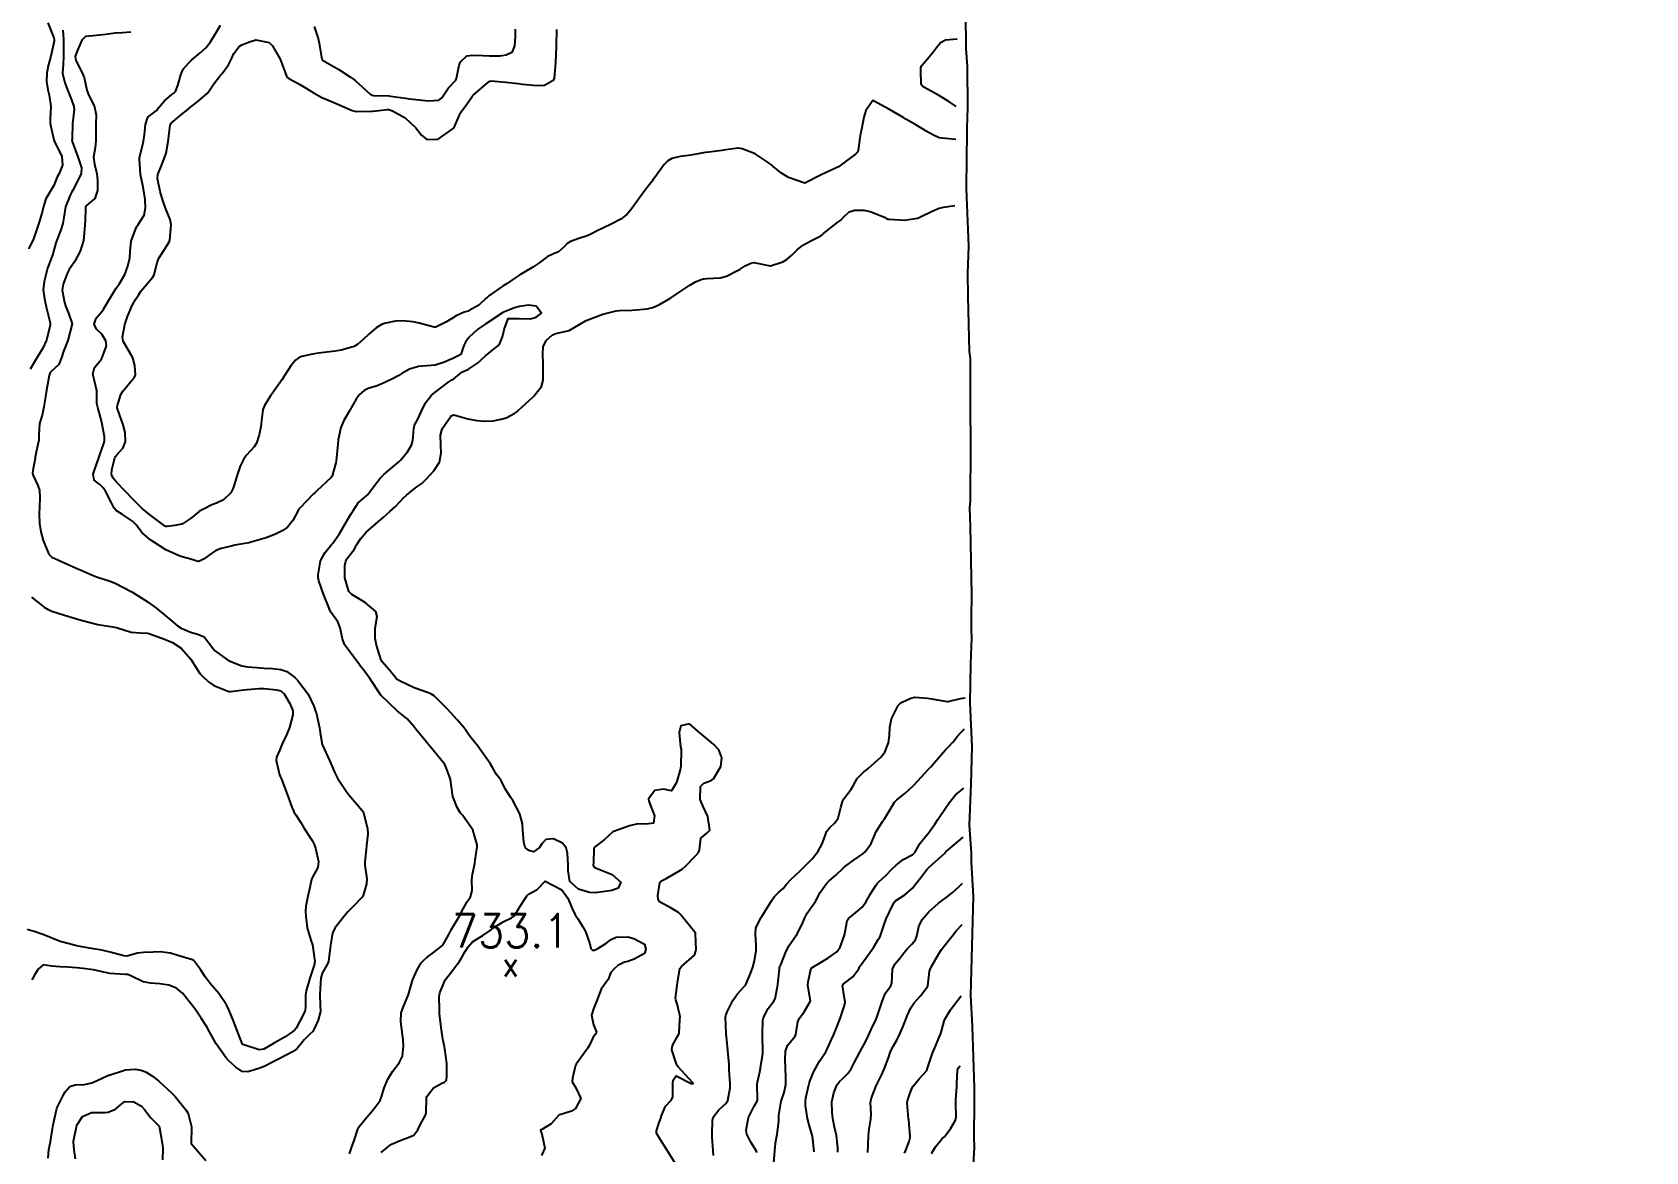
# Model space of a CAD drawing. Header units: metres. Extents: x 318500 to 325275, y 7408834 to 7428799.
# Drawn here: x 324005.7 to 324199, y 7421170.5 to 7421304.6 of the extents above; entities that cross this region are included whole.
import ezdxf
from ezdxf.enums import TextEntityAlignment as Align

# ---------------------------------------------------------------- set-up
doc = ezdxf.new("R2010")
doc.units = ezdxf.units.M
doc.header["$MEASUREMENT"] = 0
for name, color, linetype in [('Area', 45, 'Continuous'), ('Curvas de Nivel 1m', 11, 'Continuous'), ('Curvas de Nivel 5m', 15, 'Continuous'), ('Pontos Cotados', 45, 'Continuous'), ('Vias Primárias', 230, 'Continuous')]:
    doc.layers.add(name, color=color, linetype=linetype)
doc.styles.add('Style-STANDARD', font='STANDARD.shx')

# ---------------------------------------------------------------- blocks, each defined once
blk = doc.blocks.new('ELVTXT_64')
at = {"layer": 'Pontos Cotados', "linetype": 'Continuous', "style": 'Style-STANDARD'}
for s, height, p in [('733.1', 4, (0, 4)), ('x', 3, (0, 0))]:
    blk.add_text(s, height=height, dxfattribs=at).set_placement(p, align=Align.MIDDLE_CENTER)

msp = doc.modelspace()

# ---------------------------------------------------------------- linework, layer by layer
at = {"layer": 'Area'}
msp.add_lwpolyline([(324117.25, 7421312.24), (324117.52, 7421304.2), (324117.51, 7421302.64), (324117.67, 7421300.52), (324117.74, 7421295.52), (324117.66, 7421293.13), (324117.66, 7421292.42), (324117.6, 7421289.53), (324117.58, 7421285.86), (324117.85, 7421278.95), (324117.73, 7421275.72), (324117.77, 7421272.92), (324117.93, 7421266.31), (324118.04, 7421265.54), (324118.03, 7421259.89), (324118.1, 7421255.05), (324118.05, 7421248.42), (324117.98, 7421247.58), (324118.06, 7421245.37), (324118.19, 7421237.23), (324118.16, 7421234.43), (324118.18, 7421232.98), (324118.21, 7421232.04), (324118.09, 7421228.9), (324118.02, 7421224.23), (324118.24, 7421219.01), (324118.13, 7421214.49), (324117.91, 7421209.59), (324118.15, 7421206.28), (324118.16, 7421205.15), (324118.4, 7421201.03), (324118.1, 7421189.22), (324118.3, 7421185.47), (324118.54, 7421178.11), (324118.52, 7421176.37), (324118.5, 7421172.22), (324118.54, 7421170.95), (324118.19, 7421165.48)], dxfattribs=at)
at = {"layer": 'Curvas de Nivel 1m', "flags": 128}
for points, elevation in [([(324007.53, 7421305.69), (324008.24, 7421303.89), (324008.29, 7421303.68), (324008.28, 7421303.51), (324007.87, 7421301.69), (324007.56, 7421300.54), (324007.42, 7421299.69), (324007.38, 7421298.69), (324007.54, 7421297.69), (324007.7, 7421297.02), (324007.88, 7421295.69), (324007.81, 7421294.21), (324007.82, 7421293.69), (324007.9, 7421293.27), (324008.25, 7421291.68), (324008.3, 7421291.57), (324009.19, 7421289.67), (324009.29, 7421288.63), (324008.9, 7421287.67), (324008.66, 7421287.25), (324008.23, 7421286.2), (324007.94, 7421285.68), (324007.28, 7421284.62), (324007.01, 7421283.7), (324006.86, 7421283.02), (324006.44, 7421281.71), (324006.15, 7421280.88), (324005.76, 7421279.72), (324005.21, 7421278.64)], 733), ([(324043.66, 7421170.21), (324044.01, 7421171.18), (324044.2, 7421171.69), (324044.67, 7421173.17), (324044.73, 7421173.3), (324045.56, 7421174.35), (324046.23, 7421175.16), (324046.46, 7421175.44), (324046.76, 7421175.79), (324047.33, 7421176.59), (324047.56, 7421177.14), (324047.84, 7421178.09), (324048.27, 7421179.13), (324048.82, 7421180.08), (324049.61, 7421181.11), (324050.02, 7421181.92), (324050.15, 7421183.1), (324050.09, 7421183.88), (324049.95, 7421185.1), (324049.82, 7421186.03), (324049.87, 7421187.11), (324050.16, 7421187.87), (324050.68, 7421189.09), (324050.74, 7421189.29), (324050.95, 7421190.02), (324051.19, 7421190.86), (324051.27, 7421191.09), (324051.8, 7421192.26), (324052.28, 7421193.08), (324052.61, 7421193.46), (324053, 7421193.77), (324053.75, 7421194.31), (324054.65, 7421195.05), (324054.84, 7421195.22), (324055.03, 7421195.49), (324055.58, 7421196.49), (324055.87, 7421197.03), (324057, 7421198.94), (324057.03, 7421199.01), (324057.04, 7421199.04), (324057.07, 7421199.11), (324057.75, 7421200.34), (324058.18, 7421201), (324058.37, 7421201.74), (324058.33, 7421203), (324058.41, 7421203.72), (324058.68, 7421204.99), (324058.75, 7421205.4), (324058.96, 7421206.99), (324058.96, 7421207.21), (324058.47, 7421209), (324057.23, 7421210.77), (324057.11, 7421210.89), (324056.98, 7421211.01), (324056.58, 7421211.68), (324056.05, 7421213.03), (324055.84, 7421214.47), (324055.76, 7421215.03), (324055.66, 7421215.4), (324055.3, 7421216.36), (324055.09, 7421216.83), (324054.95, 7421217.05), (324053.34, 7421219), (324053.28, 7421219.07), (324052.95, 7421219.47), (324051.62, 7421221.09), (324051.37, 7421221.41), (324050.6, 7421222.32), (324049.6, 7421223.12), (324049.39, 7421223.28), (324047.42, 7421225.15), (324046.13, 7421227.16), (324045.46, 7421228.01), (324044.94, 7421228.65), (324044.6, 7421229.18), (324043.49, 7421230.66), (324043.07, 7421231.21), (324042.82, 7421231.9), (324042.57, 7421233.21), (324042.26, 7421233.95), (324041.55, 7421234.93), (324041.37, 7421235.23), (324041.22, 7421235.57), (324040.54, 7421237.24), (324040, 7421238.86), (324039.92, 7421239.26), (324039.91, 7421239.55), (324040.21, 7421241.25), (324040.7, 7421242.19), (324041.55, 7421243.23), (324041.66, 7421243.36), (324042.44, 7421244.46), (324042.89, 7421245.21), (324043.7, 7421246.63), (324043.93, 7421246.97), (324044.08, 7421247.2), (324044.72, 7421248.19), (324045.74, 7421249.06), (324045.81, 7421249.11), (324045.87, 7421249.18), (324046.66, 7421250.26), (324047.35, 7421251.16), (324047.77, 7421251.59), (324049.6, 7421253.12), (324049.7, 7421253.21), (324049.79, 7421253.32), (324050.62, 7421254.3), (324051.11, 7421255.11), (324051.26, 7421255.67), (324051.37, 7421257.1), (324051.46, 7421257.49), (324051.86, 7421258.21), (324052.27, 7421259.09), (324052.79, 7421260.18), (324053.5, 7421261.08), (324053.9, 7421261.43), (324055.56, 7421262.68), (324055.93, 7421262.92), (324056.01, 7421262.96), (324056.18, 7421263.04), (324057.12, 7421263.85), (324057.94, 7421264.21), (324059.15, 7421265), (324059.54, 7421265.41), (324059.96, 7421265.79), (324060.61, 7421266.34), (324061.39, 7421266.97), (324061.67, 7421267.28), (324062, 7421268.08), (324062.18, 7421268.78), (324062.2, 7421268.96), (324062.7, 7421270.28), (324064.02, 7421270.27), (324065.35, 7421270.24), (324066.03, 7421270.43), (324066.69, 7421270.9), (324066.04, 7421271.75), (324065.11, 7421271.86), (324064.04, 7421271.72), (324063.44, 7421271.54), (324062.03, 7421270.99), (324062.01, 7421270.98), (324061.99, 7421270.96), (324060.02, 7421269.66), (324059.04, 7421269), (324057.99, 7421268.01), (324057.56, 7421267.45), (324057.38, 7421267.03), (324057.03, 7421265.96), (324055.96, 7421265.44), (324055.66, 7421265.34), (324055.07, 7421265.05), (324053.94, 7421264.7), (324052.46, 7421264.58), (324051.94, 7421264.53), (324050.85, 7421264.19), (324049.93, 7421263.7), (324049.58, 7421263.47), (324049, 7421263.13), (324047.91, 7421262.61), (324046.98, 7421262.23), (324045.91, 7421261.88), (324045.42, 7421261.67), (324044.86, 7421261.19), (324044.47, 7421260.61), (324043.88, 7421259.56), (324043.75, 7421259.33), (324043.67, 7421259.2), (324043, 7421258.06), (324042.63, 7421257.22), (324042.33, 7421255.73), (324042.26, 7421255.22), (324042.22, 7421254.82), (324042.08, 7421253.23), (324042.03, 7421252.98), (324041.77, 7421252), (324041.59, 7421251.4), (324041.48, 7421251.23), (324039.74, 7421249.62), (324039.56, 7421249.45), (324039.36, 7421249.26), (324038.55, 7421248.45), (324037.71, 7421247.55), (324037.59, 7421247.4), (324037.53, 7421247.28), (324036.89, 7421246.09), (324036.25, 7421245.3), (324035.68, 7421244.88), (324034.8, 7421244.45), (324033.67, 7421244), (324031.74, 7421243.44), (324031.66, 7421243.42), (324031.36, 7421243.36), (324029.93, 7421243.11), (324029.65, 7421243.05), (324028.31, 7421242.74), (324027.65, 7421242.47), (324027.01, 7421242.05), (324026.16, 7421241.43), (324025.63, 7421241.18), (324025.39, 7421241.21), (324024.65, 7421241.45), (324023.63, 7421241.73), (324023.27, 7421241.84), (324021.65, 7421242.58), (324020.19, 7421243.51), (324019.88, 7421243.73), (324019.66, 7421243.89), (324018.79, 7421244.65), (324018.11, 7421245.54), (324017.69, 7421245.99), (324016.47, 7421246.79), (324015.71, 7421247.28), (324015.46, 7421247.57), (324015.19, 7421248.1), (324014.43, 7421249.59), (324014.15, 7421250), (324013.75, 7421250.38), (324013.07, 7421250.93), (324012.97, 7421251.61), (324013.15, 7421252.23), (324013.64, 7421253.6), (324013.68, 7421253.71), (324013.8, 7421254.08), (324014.21, 7421255.2), (324014.33, 7421255.59), (324014.33, 7421256.1), (324014.05, 7421257.6), (324013.85, 7421258.45), (324013.5, 7421259.61), (324013.39, 7421260.1), (324013.39, 7421261.61), (324013.11, 7421262.81), (324012.92, 7421263.61), (324013.13, 7421264.42), (324013.95, 7421265.42), (324014.01, 7421265.54), (324014.04, 7421265.6), (324014.56, 7421267.01), (324014.47, 7421267.6), (324013.99, 7421268.41), (324013.37, 7421268.99), (324013.09, 7421269.61), (324013.3, 7421270.32), (324014.02, 7421271.17), (324014.21, 7421271.41), (324014.32, 7421271.6), (324014.95, 7421272.69), (324015.51, 7421273.59), (324015.73, 7421273.91), (324016.07, 7421274.39), (324016.74, 7421275.57), (324017.11, 7421276.54), (324017.34, 7421277.56), (324017.38, 7421278.31), (324017.53, 7421279.56), (324018.16, 7421281.25), (324018.35, 7421281.55), (324019.06, 7421282.66), (324019.22, 7421283.53), (324019.2, 7421284.54), (324019.05, 7421285.54), (324018.9, 7421286.21), (324018.62, 7421287.54), (324018.5, 7421289.31), (324018.53, 7421289.55), (324018.88, 7421290.95), (324018.99, 7421291.54), (324019.11, 7421292.34), (324019.23, 7421293.54), (324019.49, 7421294.38), (324020.34, 7421295.02), (324020.61, 7421295.25), (324020.8, 7421295.52), (324021.5, 7421296.37), (324022.37, 7421297.1), (324022.61, 7421297.27), (324022.82, 7421297.49), (324023.09, 7421298.19), (324023.46, 7421299.48), (324023.75, 7421300.14), (324024.42, 7421300.92), (324024.71, 7421301.18), (324025.04, 7421301.46), (324025.8, 7421302.09), (324026.45, 7421302.69), (324026.79, 7421303.1), (324027.01, 7421303.43), (324027.57, 7421304.33), (324028.2, 7421305.42)], 731), ([(324009.33, 7421304.81), (324009.4, 7421303.67), (324009.41, 7421302.7), (324009.4, 7421301.67), (324009.38, 7421300.71), (324009.3, 7421299.67), (324009.55, 7421298.51), (324009.89, 7421297.66), (324010.36, 7421296.49), (324010.65, 7421295.66), (324010.67, 7421295.33), (324010.47, 7421293.66), (324010.43, 7421291.78), (324010.42, 7421291.66), (324010.45, 7421291.5), (324011.13, 7421289.65), (324011.55, 7421288.34), (324011.53, 7421287.64), (324010.85, 7421286.27), (324010.51, 7421285.66), (324010.4, 7421285.47), (324010.21, 7421285.07), (324009.79, 7421284.07), (324009.66, 7421283.67), (324009.45, 7421282.38), (324009.32, 7421281.67), (324009.05, 7421280.77), (324008.6, 7421279.68), (324008.48, 7421279.33), (324008.12, 7421278.03), (324008.05, 7421277.75), (324008.02, 7421277.68), (324007.49, 7421276.29), (324007.31, 7421275.69), (324007.09, 7421274.71), (324006.98, 7421273.7), (324007.11, 7421272.62), (324007.34, 7421271.69), (324007.77, 7421269.91), (324007.8, 7421269.68), (324007.79, 7421269.48), (324007.37, 7421267.69), (324006.94, 7421266.72), (324006.3, 7421265.7), (324006.17, 7421265.49), (324005.94, 7421265.1), (324005.43, 7421264.21)], 732), ([(324017.49, 7421304.58), (324016.47, 7421304.51), (324015.61, 7421304.45), (324014.47, 7421304.31), (324012.97, 7421304.13), (324012.46, 7421304.12), (324012.04, 7421304.06), (324011.6, 7421303.64), (324011.02, 7421302.23), (324010.79, 7421301.65), (324010.89, 7421301.19), (324011.7, 7421299.64), (324011.9, 7421299.14), (324012.22, 7421297.63), (324012.37, 7421297.21), (324013.13, 7421295.62), (324013.31, 7421294.64), (324013.28, 7421293.62), (324013.27, 7421292.57), (324013.28, 7421291.62), (324013.18, 7421290.73), (324013.01, 7421289.62), (324013.12, 7421288.75), (324013.38, 7421287.61), (324013.47, 7421286.85), (324013.47, 7421285.61), (324013.17, 7421284.65), (324012.19, 7421283.86), (324012.08, 7421283.74), (324012.04, 7421283.63), (324011.99, 7421281.81), (324011.97, 7421281.63), (324011.95, 7421281.42), (324011.82, 7421279.63), (324011.41, 7421278.35), (324011.05, 7421277.65), (324010.71, 7421277.05), (324010.09, 7421276.16), (324009.91, 7421275.83), (324009.84, 7421275.66), (324009.35, 7421274.39), (324009.26, 7421273.67), (324009.51, 7421272.19), (324009.67, 7421271.66), (324010.02, 7421270.9), (324010.46, 7421269.65), (324009.98, 7421267.81), (324009.94, 7421267.7), (324009.93, 7421267.66), (324009.38, 7421266.24), (324009.2, 7421265.67), (324008.85, 7421264.76), (324007.92, 7421263.92), (324007.81, 7421263.8), (324007.76, 7421263.68), (324007.7, 7421263.46), (324007.37, 7421261.69), (324007.16, 7421260.41), (324007.06, 7421259.69), (324006.84, 7421258.71), (324006.53, 7421257.7), (324006.45, 7421256.32), (324006.44, 7421255.7), (324006.33, 7421255.18), (324006.02, 7421253.71), (324005.99, 7421253.5), (324005.77, 7421252.3), (324005.67, 7421251.8), (324005.67, 7421251.71), (324005.76, 7421251.45), (324006.32, 7421250.27), (324006.51, 7421249.7), (324006.58, 7421248.85), (324006.52, 7421247.7), (324006.48, 7421246.92), (324006.54, 7421245.7), (324006.69, 7421244.71), (324006.96, 7421243.69), (324007.64, 7421242.06), (324008, 7421241.67), (324009.62, 7421240.96), (324010.83, 7421240.42), (324011.61, 7421240.07), (324012.68, 7421239.61), (324013.34, 7421239.34), (324013.6, 7421239.25), (324014.86, 7421238.85), (324015.59, 7421238.58), (324017.58, 7421237.55), (324019.56, 7421236.31), (324020.64, 7421235.5), (324021.54, 7421234.75), (324023.05, 7421233.47), (324023.52, 7421233.19), (324024.74, 7421232.68), (324025.51, 7421232.45), (324026.24, 7421232.16), (324026.82, 7421231.42), (324027.49, 7421230.51), (324029.07, 7421229.39), (324029.47, 7421229.18), (324030.77, 7421228.68), (324031.46, 7421228.56), (324032.56, 7421228.45), (324033.46, 7421228.37), (324034.45, 7421228.33), (324035.46, 7421228.24), (324036.16, 7421228), (324037.12, 7421227.28), (324037.45, 7421226.96), (324038.71, 7421225.26), (324039.4, 7421223.85), (324039.62, 7421223.25), (324039.72, 7421222.92), (324040.07, 7421221.24), (324040.19, 7421220.41), (324040.39, 7421219.24), (324041.31, 7421217.23), (324041.9, 7421215.83), (324042.24, 7421215.22), (324043.27, 7421213.67), (324043.63, 7421213.19), (324045.23, 7421211.28), (324045.3, 7421211.17), (324045.34, 7421211.06), (324045.84, 7421209.16), (324045.88, 7421208.49), (324045.72, 7421207.16), (324045.66, 7421206.68), (324045.51, 7421205.17), (324045.53, 7421204.78), (324045.76, 7421203.16), (324045.73, 7421202.55), (324045.33, 7421201.17), (324045.25, 7421201.01), (324045.09, 7421200.82), (324044.27, 7421199.99), (324043.48, 7421199.19), (324043.07, 7421198.72), (324041.9, 7421197.22), (324041.64, 7421196.63), (324041.39, 7421195.22), (324041.36, 7421194.88), (324041.15, 7421193.23), (324040.99, 7421192.89), (324040.38, 7421191.83), (324040.24, 7421191.24), (324040.17, 7421190.02), (324040.11, 7421189.24), (324040.17, 7421187.99), (324040.18, 7421187.24), (324039.91, 7421186.23), (324039.5, 7421185.24), (324039.28, 7421184.86), (324038.88, 7421184.48), (324038.26, 7421183.87), (324037.77, 7421183.27), (324037.35, 7421182.78), (324036.85, 7421182.43), (324036.09, 7421182.04), (324034.83, 7421181.4), (324034.77, 7421181.37), (324034.67, 7421181.31), (324033.46, 7421180.68), (324032.82, 7421180.41), (324031.48, 7421180.01), (324030.82, 7421180.07), (324030.05, 7421180.6), (324029.17, 7421181.38), (324028.84, 7421181.75), (324027.68, 7421183.4), (324026.88, 7421184.82), (324026.56, 7421185.42), (324025.91, 7421186.44), (324025.26, 7421187.43), (324024.92, 7421187.91), (324023.67, 7421189.46), (324022.95, 7421190.06), (324022.02, 7421190.41), (324020.96, 7421190.57), (324019.83, 7421190.64), (324018.96, 7421190.79), (324017.46, 7421191.54), (324017.12, 7421191.69), (324016.97, 7421191.7), (324016.83, 7421191.7), (324014.97, 7421191.82), (324013.5, 7421192.12), (324012.98, 7421192.23), (324011.77, 7421192.4), (324010.98, 7421192.48), (324009.91, 7421192.57), (324008.98, 7421192.6), (324007.99, 7421192.67), (324006.98, 7421192.83), (324006.35, 7421192.32), (324005.95, 7421191.69), (324005.6, 7421191.05)], 731), ([(324116.32, 7421291.72), (324114.72, 7421291.87), (324114.33, 7421291.94), (324113.56, 7421292.28), (324112.78, 7421292.74), (324112.34, 7421293), (324111.52, 7421293.49), (324110.35, 7421294.18), (324110.09, 7421294.33), (324108.36, 7421295.33), (324106.38, 7421296.38), (324105.55, 7421295.2), (324105.29, 7421294.4), (324105.06, 7421293.12), (324104.9, 7421292.4), (324104.82, 7421291.91), (324104.62, 7421290.41), (324104.52, 7421290.18), (324104.29, 7421289.97), (324103.4, 7421289.3), (324102.27, 7421288.43), (324100.26, 7421287.55), (324098.25, 7421286.49), (324096.26, 7421287.18), (324095.43, 7421287.69), (324094.38, 7421288.54), (324094.27, 7421288.63), (324093.86, 7421288.96), (324092.29, 7421290), (324090.73, 7421290.59), (324090.3, 7421290.68), (324090.21, 7421290.68), (324089.63, 7421290.6), (324088.47, 7421290.45), (324088.3, 7421290.42), (324086.72, 7421290.22), (324086.29, 7421290.15), (324085.03, 7421289.92), (324084.29, 7421289.81), (324083.3, 7421289.67), (324082.28, 7421289.43), (324081.82, 7421289.17), (324081.39, 7421288.71), (324080.25, 7421287.19), (324080.06, 7421286.92), (324079.93, 7421286.73), (324079.2, 7421285.77), (324078.43, 7421284.75), (324078.34, 7421284.63), (324078.22, 7421284.44), (324077.52, 7421283.44), (324076.96, 7421282.77), (324076.18, 7421282.17), (324074.94, 7421281.56), (324074.17, 7421281.18), (324073.93, 7421281.06), (324073.44, 7421280.82), (324072.6, 7421280.39), (324072.16, 7421280.19), (324071.16, 7421279.85), (324070.15, 7421279.51), (324069.75, 7421279.26), (324069.38, 7421278.87), (324068.73, 7421278.27), (324068.13, 7421278.02), (324067.34, 7421277.67), (324066.35, 7421276.91), (324066.11, 7421276.74), (324065.63, 7421276.44), (324064.09, 7421275.51), (324063.73, 7421275.29), (324063.25, 7421274.95), (324062.55, 7421274.48), (324062.07, 7421274.18), (324060.36, 7421272.99), (324060.2, 7421272.85), (324060.06, 7421272.71), (324059.17, 7421271.87), (324058.03, 7421271.23), (324057.88, 7421271.17), (324057.43, 7421271.03), (324056.46, 7421270.6), (324056.02, 7421270.32), (324055.23, 7421269.83), (324054, 7421269.26), (324053.83, 7421269.25), (324052.01, 7421269.71), (324051.26, 7421269.86), (324050.01, 7421269.98), (324049.2, 7421269.95), (324048.01, 7421269.74), (324047.57, 7421269.6), (324046.87, 7421269.17), (324045.99, 7421268.42), (324045.37, 7421267.81), (324044.66, 7421267.19), (324044.24, 7421266.93), (324043.97, 7421266.83), (324042.69, 7421266.5), (324041.97, 7421266.37), (324040.97, 7421266.25), (324039.96, 7421266.12), (324039.23, 7421265.99), (324037.96, 7421265.71), (324037.64, 7421265.6), (324037.2, 7421265.29), (324036.65, 7421264.59), (324035.92, 7421263.48), (324035.85, 7421263.38), (324035.81, 7421263.31), (324035.59, 7421262.99), (324034.45, 7421261.33), (324034.22, 7421261.01), (324033.89, 7421260.5), (324033.44, 7421259.78), (324033.3, 7421259.35), (324033.13, 7421258.07), (324033.04, 7421257.35), (324032.85, 7421256.33), (324032.53, 7421255.35), (324032.25, 7421254.92), (324031.81, 7421254.43), (324031.3, 7421253.86), (324030.96, 7421253.37), (324030.58, 7421252.57), (324030.18, 7421251.38), (324029.75, 7421249.97), (324029.47, 7421249.39), (324028.59, 7421248.54), (324027.72, 7421248.16), (324027.19, 7421247.94), (324026.16, 7421247.43), (324025.86, 7421247.28), (324025.71, 7421247.18), (324024.75, 7421246.39), (324023.68, 7421245.69), (324023.53, 7421245.63), (324022.76, 7421245.48), (324021.83, 7421245.34), (324021.68, 7421245.36), (324021.59, 7421245.4), (324021.47, 7421245.49), (324019.7, 7421246.78), (324018.83, 7421247.53), (324017.73, 7421248.64), (324016.85, 7421249.56), (324015.75, 7421250.69), (324015.34, 7421251.16), (324015.15, 7421251.58), (324015.2, 7421252.15), (324015.55, 7421253.57), (324015.62, 7421253.74), (324015.8, 7421253.96), (324016.57, 7421254.8), (324016.85, 7421255.56), (324016.78, 7421256.61), (324016.54, 7421257.56), (324015.87, 7421259.46), (324015.83, 7421259.57), (324015.83, 7421259.61), (324015.87, 7421259.85), (324016.27, 7421261.19), (324016.5, 7421261.57), (324017.92, 7421263.25), (324018.02, 7421263.55), (324017.94, 7421264.66), (324017.72, 7421265.55), (324017.45, 7421266.06), (324016.55, 7421267.57), (324016.46, 7421268.05), (324016.77, 7421269.57), (324017.08, 7421270.5), (324017.51, 7421271.56), (324017.68, 7421271.92), (324018.05, 7421272.55), (324018.43, 7421273.17), (324018.69, 7421273.54), (324020.08, 7421275.21), (324020.26, 7421275.52), (324020.62, 7421277), (324020.83, 7421277.51), (324021.33, 7421278.3), (324022.09, 7421279.5), (324022.11, 7421279.53), (324022.14, 7421279.68), (324022.3, 7421281.5), (324022.17, 7421282.12), (324021.61, 7421283.51), (324021.3, 7421284.41), (324020.99, 7421285.51), (324020.68, 7421287.07), (324020.72, 7421287.52), (324021.15, 7421288.62), (324021.52, 7421289.51), (324021.69, 7421290.1), (324021.95, 7421291.5), (324022, 7421291.81), (324022.2, 7421293.5), (324022.24, 7421293.58), (324022.32, 7421293.67), (324023.32, 7421294.5), (324024.35, 7421295.37), (324024.4, 7421295.42), (324024.46, 7421295.47), (324025.52, 7421296.29), (324026.37, 7421297.02), (324026.6, 7421297.22), (324026.79, 7421297.44), (324027.43, 7421298.39), (324028.21, 7421299.42), (324028.3, 7421299.53), (324028.4, 7421299.65), (324029.16, 7421300.66), (324029.53, 7421301.4), (324029.83, 7421302.01), (324030.45, 7421302.86), (324030.76, 7421303.08), (324031.57, 7421303.37), (324032.46, 7421303.66), (324034.06, 7421303.34), (324034.45, 7421302.96), (324035.36, 7421301.33), (324035.96, 7421299.76), (324036.13, 7421299.31), (324036.24, 7421299.16), (324036.4, 7421299.05), (324037.52, 7421298.42), (324038.39, 7421297.91), (324039.43, 7421297.27), (324040.37, 7421296.74), (324041.23, 7421296.39), (324042.36, 7421295.92), (324044.01, 7421295.21), (324044.35, 7421295.1), (324044.46, 7421295.09), (324046.35, 7421295.1), (324046.42, 7421295.11), (324046.87, 7421295.17), (324048.18, 7421295.32), (324048.35, 7421295.31), (324048.84, 7421295.14), (324050.34, 7421294.31), (324051.63, 7421293.11), (324052.31, 7421292.25), (324052.95, 7421291.73), (324054.31, 7421291.76), (324056.11, 7421293.04), (324056.2, 7421293.17), (324056.33, 7421293.46), (324056.81, 7421294.57), (324057.07, 7421295.04), (324057.6, 7421295.79), (324058.38, 7421296.87), (324058.44, 7421296.96), (324058.49, 7421297.02), (324060.4, 7421298.68), (324060.63, 7421298.76), (324062.4, 7421298.59), (324063.87, 7421298.42), (324064.39, 7421298.37), (324065.73, 7421298.25), (324066.39, 7421298.2), (324067.04, 7421298.25), (324068.14, 7421298.89), (324068.23, 7421299.06), (324068.38, 7421300.89), (324068.38, 7421300.94), (324068.46, 7421302.89), (324068.53, 7421304.89)], 732), ([(324039.43, 7421305.27), (324039.9, 7421303.83), (324040.03, 7421303.26), (324040.37, 7421301.32), (324040.39, 7421301.26), (324040.43, 7421301.23), (324040.5, 7421301.19), (324042.41, 7421300.12), (324043.78, 7421299.21), (324044.14, 7421298.95), (324044.4, 7421298.74), (324046.12, 7421297.18), (324046.38, 7421297.03), (324046.55, 7421297), (324048.38, 7421296.95), (324048.59, 7421296.93), (324050.37, 7421296.68), (324050.9, 7421296.59), (324052.37, 7421296.42), (324053.12, 7421296.34), (324054.37, 7421296.43), (324054.73, 7421296.71), (324054.98, 7421297.06), (324055.55, 7421297.9), (324056.4, 7421298.85), (324056.5, 7421299.05), (324056.83, 7421300.64), (324056.99, 7421301.04), (324057.72, 7421301.76), (324058.44, 7421301.84), (324059.67, 7421301.78), (324060.44, 7421301.76), (324061.67, 7421301.75), (324062.44, 7421301.85), (324063.19, 7421302.22), (324063.49, 7421302.95), (324063.55, 7421304.03), (324063.57, 7421304.95)], 731), ([(324116.37, 7421295.69), (324115.48, 7421296.26), (324114.39, 7421296.96), (324112.94, 7421297.75), (324112.41, 7421298.05), (324112.18, 7421298.3), (324112.12, 7421300), (324112.12, 7421300.3), (324112.2, 7421300.53), (324112.44, 7421300.81), (324113.12, 7421301.62), (324113.65, 7421302.28), (324114, 7421302.75), (324114.48, 7421303.35), (324115.07, 7421303.67), (324116.48, 7421303.79)], 733), ([(324082.68, 7421169.1), (324081.7, 7421170.68), (324080.72, 7421172.18), (324080.45, 7421172.69), (324080.45, 7421172.97), (324080.75, 7421173.84), (324080.96, 7421174.49), (324081.01, 7421174.69), (324081.53, 7421175.92), (324082.24, 7421176.68), (324082.42, 7421177.04), (324082.42, 7421178.67), (324082.47, 7421179.01), (324082.82, 7421179.56), (324084.62, 7421178.64), (324084.81, 7421178.59), (324084.84, 7421178.61), (324084.85, 7421178.64), (324084.81, 7421178.72), (324083.03, 7421180.67), (324082.94, 7421180.77), (324082.84, 7421180.95), (324082.31, 7421182.68), (324082.36, 7421183.19), (324082.88, 7421184.13), (324083.1, 7421184.45), (324083.18, 7421184.67), (324083.27, 7421186.31), (324083.28, 7421186.66), (324083.23, 7421186.98), (324082.93, 7421188.16), (324082.79, 7421188.67), (324082.75, 7421188.86), (324082.97, 7421190.67), (324083.26, 7421192.4), (324083.46, 7421192.66), (324085.01, 7421193.99), (324085.2, 7421194.64), (324085.14, 7421196.54), (324085.12, 7421196.64), (324085.05, 7421196.76), (324083.49, 7421198.66), (324083.31, 7421198.9), (324083.08, 7421199.12), (324082.11, 7421199.7), (324081.1, 7421200.25), (324080.81, 7421200.41), (324080.65, 7421200.7), (324080.64, 7421201.17), (324080.86, 7421202.7), (324080.97, 7421202.87), (324081.13, 7421202.94), (324081.61, 7421203.17), (324083.15, 7421204.06), (324083.52, 7421204.3), (324083.93, 7421204.66), (324085.17, 7421205.96), (324085.51, 7421206.3), (324085.63, 7421206.64), (324085.79, 7421208.04), (324086.51, 7421208.63), (324086.87, 7421208.97), (324086.63, 7421210.63), (324086.05, 7421211.83), (324085.7, 7421212.64), (324085.72, 7421214.2), (324086.12, 7421214.63), (324087, 7421214.92), (324087.3, 7421215.13), (324088.16, 7421216.61), (324088.29, 7421217.64), (324087.92, 7421218.61), (324087.35, 7421219.24), (324085.64, 7421220.64), (324085.37, 7421220.89), (324084.43, 7421221.71), (324083.38, 7421221.49), (324083.16, 7421220.67), (324083.34, 7421218.98), (324083.42, 7421218.67), (324083.43, 7421218.58), (324083.38, 7421216.67), (324083.31, 7421216.2), (324082.86, 7421214.68), (324082.26, 7421213.7), (324081.28, 7421213.88), (324080.26, 7421213.72), (324079.51, 7421212.72), (324079.53, 7421212.44), (324080.22, 7421210.71), (324080.12, 7421209.81), (324079.22, 7421209.7), (324078.21, 7421209.73), (324077.22, 7421209.51), (324075.21, 7421208.78), (324074.17, 7421207.81), (324073.18, 7421207.07), (324073.02, 7421206.96), (324072.94, 7421206.8), (324072.9, 7421205.05), (324072.89, 7421204.8), (324072.94, 7421204.6), (324073.15, 7421204.48), (324074.36, 7421204), (324075.14, 7421203.66), (324076.19, 7421202.76), (324075.85, 7421202.03), (324075.12, 7421201.77), (324074.28, 7421201.62), (324073.11, 7421201.47), (324072.42, 7421201.5), (324071.12, 7421201.93), (324070.09, 7421202.84), (324069.87, 7421204.12), (324069.88, 7421204.84), (324069.79, 7421206.22), (324069.65, 7421206.85), (324069.19, 7421207.43), (324068.11, 7421207.95), (324067.19, 7421207.85), (324066.73, 7421207.35), (324066.43, 7421206.89), (324065.71, 7421206.37), (324065.17, 7421206.53), (324064.71, 7421206.91), (324064.55, 7421207.56), (324064.46, 7421208.92), (324064.41, 7421209.72), (324064.1, 7421210.92), (324063.25, 7421212.52), (324062.98, 7421212.93), (324062.4, 7421213.82), (324061.8, 7421214.95), (324061.6, 7421215.26), (324061.3, 7421215.66), (324060.82, 7421216.48), (324060.52, 7421216.97), (324059.33, 7421218.64), (324059.08, 7421218.99), (324058.07, 7421220.29), (324057.57, 7421221.01), (324057.49, 7421221.13), (324057.37, 7421221.27), (324056.56, 7421222.21), (324055.83, 7421223.04), (324055.4, 7421223.49), (324053.83, 7421225.06), (324053.42, 7421225.33), (324053.04, 7421225.46), (324051.43, 7421226.03), (324049.73, 7421226.83), (324049.45, 7421227), (324049.32, 7421227.12), (324048.46, 7421228.13), (324047.59, 7421229.15), (324047.47, 7421229.34), (324046.89, 7421231.16), (324046.74, 7421231.93), (324046.75, 7421233.16), (324046.97, 7421234.58), (324046.81, 7421235.16), (324045.57, 7421236.27), (324043.94, 7421237.2), (324043.59, 7421237.58), (324043.12, 7421239.21), (324043.1, 7421240.68), (324043.22, 7421241.21), (324043.36, 7421241.48), (324043.64, 7421241.85), (324044.23, 7421242.62), (324044.55, 7421243.19), (324044.98, 7421243.88), (324045.68, 7421244.68), (324045.95, 7421244.91), (324046.24, 7421245.17), (324047.7, 7421246.44), (324048.52, 7421247.14), (324049.13, 7421247.72), (324049.73, 7421248.37), (324050.11, 7421248.74), (324050.51, 7421249.11), (324051.17, 7421249.68), (324051.76, 7421250.11), (324052.33, 7421250.53), (324052.9, 7421251.08), (324053.78, 7421252.01), (324054.45, 7421253.06), (324054.66, 7421254.2), (324054.63, 7421255.06), (324054.58, 7421256.32), (324054.76, 7421257.06), (324055.87, 7421258.62), (324056.19, 7421258.72), (324057.86, 7421258.25), (324058.92, 7421258.07), (324059.86, 7421257.96), (324060.9, 7421258.01), (324061.86, 7421258.2), (324062.44, 7421258.38), (324063.49, 7421258.94), (324063.71, 7421259.1), (324063.87, 7421259.24), (324064.76, 7421260.06), (324065.69, 7421260.91), (324065.8, 7421261.02), (324065.9, 7421261.12), (324066.69, 7421262.13), (324066.88, 7421262.9), (324066.88, 7421263.84), (324066.88, 7421264.9), (324066.84, 7421266.02), (324066.88, 7421266.9), (324067.23, 7421267.65), (324068, 7421268.32), (324068.4, 7421268.48), (324070.01, 7421268.86), (324072.02, 7421270.04), (324074.03, 7421270.8), (324075.64, 7421271.18), (324076.04, 7421271.22), (324077.51, 7421271.28), (324078.04, 7421271.32), (324079.34, 7421271.43), (324080.04, 7421271.59), (324080.82, 7421271.95), (324082.06, 7421272.66), (324082.08, 7421272.68), (324082.12, 7421272.7), (324083.27, 7421273.49), (324084.08, 7421274.03), (324084.47, 7421274.28), (324085.14, 7421274.66), (324085.8, 7421274.95), (324086.09, 7421275.04), (324086.54, 7421275.09), (324088.1, 7421275.14), (324088.86, 7421275.37), (324090.1, 7421275.98), (324090.49, 7421276.2), (324091.08, 7421276.58), (324091.76, 7421276.92), (324092.12, 7421276.97), (324094.08, 7421276.57), (324094.11, 7421276.57), (324095.59, 7421277.05), (324096.12, 7421277.38), (324096.71, 7421277.92), (324097.32, 7421278.5), (324097.76, 7421278.88), (324098.15, 7421279.14), (324099.02, 7421279.61), (324100.17, 7421280.18), (324100.32, 7421280.3), (324100.47, 7421280.46), (324102.18, 7421281.83), (324102.54, 7421282.07), (324102.88, 7421282.42), (324103.55, 7421283.07), (324104.2, 7421283.26), (324105.36, 7421283.24), (324106.2, 7421283.07), (324107.85, 7421282.36), (324108.06, 7421282.22), (324108.19, 7421282.18), (324108.38, 7421282.16), (324110.19, 7421282.08), (324111.72, 7421282.31), (324112.07, 7421282.42), (324112.19, 7421282.48), (324113.4, 7421283.08), (324114.21, 7421283.44), (324114.85, 7421283.62), (324116.21, 7421283.83)], 732), ([(324005.57, 7421236.88), (324007.09, 7421235.69), (324007.55, 7421235.41), (324007.99, 7421235.23), (324009.54, 7421234.74), (324010.84, 7421234.33), (324011.53, 7421234.12), (324013.52, 7421233.6), (324015.3, 7421233.35), (324015.52, 7421233.31), (324015.88, 7421233.2), (324017.51, 7421232.71), (324018.61, 7421232.64), (324019.51, 7421232.57), (324020.31, 7421232.31), (324021.5, 7421231.85), (324022.46, 7421231.48), (324023.49, 7421230.8), (324024.66, 7421229.45), (324025.45, 7421228.17), (324025.76, 7421227.75), (324026.05, 7421227.43), (324026.77, 7421226.75), (324027.43, 7421226.32), (324029.21, 7421225.61), (324029.42, 7421225.59), (324031.01, 7421225.78), (324031.43, 7421225.84), (324032.81, 7421225.96), (324033.43, 7421225.95), (324034.94, 7421225.8), (324035.43, 7421225.66), (324035.83, 7421225.3), (324036.54, 7421224.16), (324036.87, 7421223.29), (324036.88, 7421222.78), (324036.5, 7421221.29), (324036.17, 7421220.49), (324035.61, 7421219.31), (324035.53, 7421219.11), (324035.33, 7421218.62), (324034.92, 7421217.71), (324034.87, 7421217.31), (324035.29, 7421215.6), (324035.38, 7421215.4), (324035.42, 7421215.31), (324035.51, 7421215.09), (324036.19, 7421213.3), (324036.78, 7421211.74), (324036.96, 7421211.28), (324037.05, 7421211.1), (324037.23, 7421210.81), (324037.83, 7421209.88), (324038.22, 7421209.26), (324039.19, 7421207.75), (324039.46, 7421207.25), (324039.6, 7421206.82), (324039.96, 7421205.24), (324039.89, 7421204.49), (324039.2, 7421203.25), (324039.18, 7421203.2), (324039.13, 7421203.05), (324038.79, 7421201.57), (324038.73, 7421201.26), (324038.44, 7421199.89), (324038.41, 7421199.26), (324038.45, 7421198.65), (324038.59, 7421197.26), (324039.03, 7421195.81), (324039.24, 7421195.25), (324039.3, 7421194.96), (324039.51, 7421193.24), (324039.44, 7421192.79), (324038.97, 7421191.38), (324038.93, 7421191.25), (324038.49, 7421189.72), (324038.42, 7421189.26), (324038.42, 7421187.75), (324038.32, 7421187.26), (324037.71, 7421186.08), (324037.27, 7421185.27), (324037.11, 7421185.06), (324036.88, 7421184.85), (324035.97, 7421184.2), (324034.86, 7421183.59), (324034.68, 7421183.5), (324034.38, 7421183.31), (324033.42, 7421182.75), (324032.85, 7421182.67), (324030.91, 7421183.31), (324030.86, 7421183.33), (324030.83, 7421183.36), (324030.81, 7421183.41), (324030.07, 7421185.37), (324029.73, 7421186.21), (324029.25, 7421187.38), (324028.92, 7421188.05), (324028, 7421189.4), (324026.96, 7421190.62), (324026.37, 7421191.42), (324025.82, 7421192.27), (324024.99, 7421193.39), (324024.96, 7421193.41), (324024.86, 7421193.44), (324023, 7421194.02), (324022.24, 7421194.24), (324021, 7421194.4), (324020.15, 7421194.35), (324019, 7421194.33), (324018.29, 7421194.24), (324017, 7421193.89), (324016.64, 7421193.91), (324015, 7421194.36), (324014, 7421194.59), (324013.01, 7421194.78), (324011.61, 7421195.02), (324011.01, 7421195.14), (324009.02, 7421195.65), (324007.03, 7421196.43), (324005.9, 7421196.83), (324005.04, 7421197.08)], 732), ([(324087.28, 7421170.02), (324087.26, 7421170.6), (324087.14, 7421172.19), (324087.12, 7421172.61), (324087.16, 7421174.2), (324087.27, 7421174.6), (324087.91, 7421175.46), (324088.78, 7421176.25), (324088.99, 7421176.59), (324089.27, 7421178.12), (324089.28, 7421178.58), (324089.17, 7421180.25), (324089.15, 7421180.59), (324089.15, 7421180.89), (324089, 7421182.59), (324088.88, 7421183.86), (324088.82, 7421184.59), (324088.81, 7421184.67), (324088.72, 7421186.59), (324088.75, 7421186.76), (324088.93, 7421187.22), (324089.61, 7421188.58), (324090.16, 7421189.37), (324090.97, 7421190.25), (324091.11, 7421190.41), (324091.21, 7421190.56), (324091.73, 7421191.81), (324091.99, 7421192.55), (324092.22, 7421193.33), (324092.42, 7421194.55), (324092.42, 7421195.15), (324092.31, 7421196.55), (324092.36, 7421197.25), (324093.02, 7421198.54), (324093.05, 7421198.57), (324093.08, 7421198.63), (324094.24, 7421200.52), (324094.59, 7421201.03), (324095.12, 7421201.54), (324095.62, 7421202.01), (324096.02, 7421202.5), (324096.54, 7421203.08), (324097.15, 7421203.62), (324097.6, 7421204.03), (324098.05, 7421204.47), (324098.6, 7421205.03), (324099.17, 7421205.58), (324099.83, 7421206.45), (324100.3, 7421207.33), (324100.71, 7421208.44), (324100.85, 7421208.81), (324101.22, 7421209.3), (324101.82, 7421209.84), (324102.22, 7421210.42), (324102.55, 7421211.71), (324102.75, 7421212.41), (324102.92, 7421212.75), (324103.27, 7421213.2), (324103.79, 7421213.88), (324104.07, 7421214.39), (324104.52, 7421215.17), (324105.31, 7421215.97), (324105.55, 7421216.14), (324105.84, 7421216.37), (324107.33, 7421217.72), (324107.82, 7421218.34), (324108.25, 7421219.45), (324108.36, 7421220.34), (324108.41, 7421221.31), (324108.63, 7421222.33), (324109.42, 7421223.9), (324109.61, 7421224.13), (324109.9, 7421224.32), (324110.93, 7421224.81), (324111.43, 7421224.91), (324112.92, 7421224.79), (324113.43, 7421224.7), (324115.27, 7421224.39), (324115.42, 7421224.4), (324116.89, 7421224.77), (324117.43, 7421224.85)], 733), ([(324092.47, 7421170.31), (324092.45, 7421170.53), (324091.76, 7421171.59), (324091.29, 7421172.55), (324091.2, 7421173.02), (324091.47, 7421174.55), (324092.15, 7421175.92), (324092.54, 7421176.53), (324092.58, 7421176.73), (324092.54, 7421178.53), (324092.56, 7421178.79), (324092.83, 7421180.04), (324092.92, 7421180.45), (324092.94, 7421180.53), (324093.19, 7421182.19), (324093.2, 7421182.53), (324093.15, 7421184.26), (324093.16, 7421184.53), (324093.22, 7421186.22), (324093.28, 7421186.53), (324093.84, 7421187.62), (324094.52, 7421188.51), (324094.66, 7421188.79), (324094.97, 7421190.26), (324095, 7421190.47), (324095.01, 7421190.51), (324095.18, 7421192.33), (324095.21, 7421192.51), (324095.34, 7421192.84), (324096.01, 7421194.5), (324096.36, 7421195.16), (324097.05, 7421196.18), (324097.18, 7421196.35), (324097.26, 7421196.48), (324097.89, 7421197.65), (324098.22, 7421198.47), (324098.5, 7421199.05), (324099.09, 7421199.84), (324099.5, 7421200.45), (324100.07, 7421201.5), (324100.72, 7421202.44), (324100.91, 7421202.66), (324101.14, 7421202.9), (324101.96, 7421203.6), (324102.81, 7421204.41), (324103.16, 7421204.72), (324104.15, 7421205.41), (324105.18, 7421206.13), (324105.45, 7421206.38), (324106.19, 7421207.37), (324106.59, 7421208.36), (324106.77, 7421208.8), (324107.23, 7421209.51), (324107.56, 7421210.02), (324107.77, 7421210.34), (324108.59, 7421211.67), (324108.97, 7421212.32), (324109.11, 7421212.47), (324109.26, 7421212.6), (324110.2, 7421213.38), (324111.22, 7421214.3), (324111.26, 7421214.34), (324111.29, 7421214.37), (324112.21, 7421215.38), (324113.06, 7421216.27), (324113.32, 7421216.56), (324114.77, 7421218.25), (324115.04, 7421218.55), (324115.35, 7421218.88), (324116.01, 7421219.58), (324116.53, 7421220.23), (324116.91, 7421220.7), (324117.38, 7421221.12)], 734), ([(324099.34, 7421170.44), (324099.19, 7421171.98), (324099.11, 7421172.45), (324098.75, 7421173.69), (324098.54, 7421174.45), (324098.31, 7421175.99), (324098.31, 7421176.46), (324098.37, 7421176.87), (324098.72, 7421178.45), (324098.74, 7421178.52), (324098.81, 7421178.77), (324099.29, 7421179.99), (324099.52, 7421180.44), (324100, 7421181.29), (324100.74, 7421182.43), (324100.79, 7421182.5), (324100.86, 7421182.66), (324101.41, 7421183.89), (324101.65, 7421184.42), (324102.04, 7421185.28), (324102.48, 7421186.41), (324102.93, 7421187.86), (324103.05, 7421188.29), (324103.05, 7421188.4), (324102.95, 7421189.05), (324102.76, 7421190.4), (324102.83, 7421190.54), (324102.97, 7421190.63), (324103.99, 7421191.39), (324104.69, 7421192.38), (324104.8, 7421192.59), (324105.01, 7421192.91), (324106.06, 7421194.36), (324106.46, 7421194.93), (324107.04, 7421195.89), (324107.22, 7421196.18), (324107.31, 7421196.35), (324107.73, 7421197.68), (324107.96, 7421198.34), (324108.72, 7421199.95), (324108.92, 7421200.32), (324109, 7421200.42), (324109.1, 7421200.51), (324110.2, 7421201.22), (324111.13, 7421202.04), (324111.25, 7421202.18), (324111.34, 7421202.3), (324112.12, 7421203.31), (324112.87, 7421204.27), (324113.16, 7421204.58), (324115.01, 7421206.24), (324115.1, 7421206.33), (324115.18, 7421206.41), (324116.15, 7421207.28), (324117.21, 7421208.14)], 736), ([(324047.46, 7421170.36), (324048.37, 7421171.12), (324048.55, 7421171.27), (324048.7, 7421171.35), (324049.94, 7421171.87), (324050.72, 7421172.14), (324051.38, 7421172.42), (324051.86, 7421173.08), (324052.15, 7421173.66), (324052.75, 7421174.75), (324052.85, 7421175.07), (324052.89, 7421176.95), (324052.93, 7421177.07), (324053.75, 7421178.1), (324054.8, 7421178.69), (324055.06, 7421178.79), (324055.28, 7421179.03), (324055.34, 7421179.56), (324055.33, 7421181.03), (324055.09, 7421182.8), (324055.04, 7421183.04), (324054.87, 7421183.93), (324054.71, 7421185.04), (324054.49, 7421186.63), (324054.46, 7421187.05), (324054.45, 7421187.51), (324054.4, 7421189.05), (324054.48, 7421189.51), (324054.96, 7421190.66), (324055.08, 7421190.92), (324055.15, 7421191.04), (324055.61, 7421191.66), (324056.67, 7421193.01), (324056.81, 7421193.2), (324057, 7421193.52), (324057.55, 7421194.46), (324057.91, 7421195), (324058.43, 7421195.6), (324059.04, 7421196.01), (324059.66, 7421196.36), (324060.53, 7421196.97), (324061.05, 7421197.35), (324062.16, 7421198.04), (324063.07, 7421198.46), (324063.34, 7421198.65), (324063.55, 7421198.93), (324064.14, 7421199.86), (324064.79, 7421200.91), (324064.91, 7421201.11), (324065.11, 7421201.31), (324066.15, 7421201.86), (324067.13, 7421202.88), (324067.13, 7421202.88), (324069.11, 7421201.83), (324069.85, 7421200.84), (324070.34, 7421199.58), (324070.72, 7421198.83), (324071.06, 7421198.31), (324071.64, 7421197.41), (324071.94, 7421196.82), (324072.49, 7421195.35), (324072.58, 7421194.81), (324072.8, 7421194.59), (324073.02, 7421194.59), (324073.42, 7421194.79), (324074.4, 7421195.41), (324075.04, 7421195.87), (324075.63, 7421196.17), (324077.04, 7421196.21), (324077.76, 7421196.02), (324079.03, 7421195.34), (324079.18, 7421194.72), (324079.01, 7421194.2), (324077.77, 7421193.51), (324077.01, 7421193.26), (324076.61, 7421193.15), (324075.82, 7421192.76), (324075.38, 7421192.38), (324074.99, 7421191.92), (324074.65, 7421191.1), (324074.43, 7421190.78), (324073.82, 7421189.92), (324073.38, 7421188.79), (324072.93, 7421187.59), (324072.69, 7421186.8), (324072.9, 7421185.66), (324073.29, 7421184.79), (324073.15, 7421184.53), (324072.88, 7421184.19), (324072.43, 7421183.24), (324072.2, 7421182.81), (324070.84, 7421180.95), (324070.79, 7421180.88), (324070.77, 7421180.83), (324070.4, 7421179.25), (324070.36, 7421178.83), (324070.8, 7421178.1), (324071.39, 7421176.82), (324070.77, 7421175.62), (324070.27, 7421175.33), (324068.76, 7421174.85), (324067.83, 7421173.78), (324066.73, 7421173.1), (324066.58, 7421173.03), (324066.6, 7421172.88), (324066.73, 7421172.58), (324067.09, 7421170.87), (324066.69, 7421170.01)], 732), ([(324102.17, 7421170.41), (324102.19, 7421170.92), (324102.03, 7421172.41), (324101.78, 7421173.38), (324101.57, 7421174.42), (324101.5, 7421175.15), (324101.46, 7421176.42), (324101.71, 7421177.5), (324102.08, 7421178.41), (324102.38, 7421178.85), (324102.82, 7421179.28), (324103.39, 7421179.84), (324103.77, 7421180.39), (324104.15, 7421181.09), (324104.82, 7421182.38), (324104.83, 7421182.41), (324104.86, 7421182.46), (324105.54, 7421183.71), (324105.85, 7421184.37), (324106.17, 7421185.09), (324106.79, 7421186.35), (324106.92, 7421186.65), (324107.46, 7421188.34), (324107.87, 7421189.43), (324108.52, 7421190.33), (324108.65, 7421190.65), (324108.73, 7421192.32), (324109.01, 7421192.91), (324109.66, 7421193.67), (324110.13, 7421194.31), (324110.53, 7421194.81), (324111.04, 7421195.32), (324111.49, 7421195.85), (324111.67, 7421196.29), (324111.9, 7421197.45), (324112.3, 7421198.28), (324113.09, 7421199.19), (324114.27, 7421200.25), (324114.75, 7421200.6), (324115.11, 7421200.87), (324115.87, 7421201.48), (324116.72, 7421202.22), (324116.93, 7421202.43), (324117.14, 7421202.62)], 737), ([(324105.79, 7421170.36), (324105.82, 7421171.26), (324105.87, 7421172.36), (324105.94, 7421173.16), (324106.14, 7421174.36), (324106.17, 7421174.95), (324106.12, 7421176.36), (324106.22, 7421176.93), (324106.77, 7421178.35), (324106.78, 7421178.38), (324106.81, 7421178.43), (324107.47, 7421179.7), (324107.76, 7421180.34), (324108.24, 7421181.72), (324108.46, 7421182.33), (324108.58, 7421182.61), (324108.87, 7421183.15), (324109.31, 7421183.89), (324109.51, 7421184.31), (324109.92, 7421185.29), (324110.32, 7421186.31), (324110.5, 7421186.73), (324110.93, 7421187.7), (324111.33, 7421188.29), (324112.09, 7421189.15), (324112.97, 7421190.27), (324113.19, 7421192.07), (324113.24, 7421192.27), (324113.47, 7421192.73), (324114.32, 7421194.25), (324114.6, 7421194.67), (324115.04, 7421195.25), (324115.49, 7421195.79), (324115.83, 7421196.23), (324116.38, 7421196.91), (324117.07, 7421197.66)], 738), ([(324110.18, 7421170.3), (324110.35, 7421170.65), (324110.72, 7421171.67), (324110.86, 7421172.15), (324110.87, 7421172.29), (324110.75, 7421173.76), (324110.68, 7421174.3), (324110.67, 7421174.39), (324110.5, 7421176.3), (324110.54, 7421176.55), (324110.79, 7421177.29), (324111.07, 7421178.03), (324111.21, 7421178.29), (324111.92, 7421179.18), (324112.84, 7421180.2), (324112.87, 7421180.24), (324112.89, 7421180.27), (324112.9, 7421180.33), (324113.55, 7421182.26), (324113.92, 7421183.2), (324114.39, 7421184.25), (324114.52, 7421184.62), (324114.92, 7421186.08), (324114.96, 7421186.2), (324114.97, 7421186.24), (324115.69, 7421187.47), (324116.26, 7421188.23), (324116.57, 7421188.6), (324116.95, 7421189.14)], 739), ([(324007.55, 7421169.67), (324007.65, 7421170.71), (324007.83, 7421171.66), (324007.95, 7421172.42), (324008.18, 7421173.66), (324008.57, 7421175.47), (324008.61, 7421175.65), (324008.64, 7421175.76), (324008.76, 7421176), (324009.31, 7421177.11), (324009.61, 7421177.64), (324010.17, 7421178.25), (324010.79, 7421178.45), (324011.91, 7421178.49), (324012.8, 7421178.7), (324013.42, 7421178.97), (324014.71, 7421179.57), (324014.81, 7421179.61), (324014.88, 7421179.64), (324016.82, 7421180.28), (324018.02, 7421180.33), (324018.82, 7421180.18), (324019.3, 7421180), (324020.08, 7421179.5), (324020.8, 7421178.93), (324022.4, 7421177.47), (324022.77, 7421177.06), (324024.11, 7421175.45), (324024.33, 7421175.03), (324024.73, 7421173.44), (324024.7, 7421171.44), (324026.44, 7421169.41)], 731), ([(324010.85, 7421169.62), (324010.69, 7421170.68), (324010.6, 7421171.62), (324010.6, 7421171.72), (324010.71, 7421172.32), (324010.95, 7421173.39), (324011.01, 7421173.62), (324011.67, 7421174.68), (324012.75, 7421175.16), (324014.34, 7421175.17), (324014.75, 7421175.18), (324015.62, 7421175.56), (324016.25, 7421176.06), (324016.76, 7421176.46), (324017.84, 7421176.45), (324018.76, 7421175.92), (324019.11, 7421175.51), (324019.81, 7421174.57), (324020.73, 7421173.64), (324020.81, 7421173.57), (324020.86, 7421173.49), (324020.91, 7421173.31), (324021.23, 7421171.48), (324021.29, 7421170.88), (324021.28, 7421169.48)], 732)]:
    msp.add_lwpolyline(points, dxfattribs=dict(at, elevation=elevation))
at = {"layer": 'Curvas de Nivel 5m', "flags": 128}
for points, elevation in [([(324094.47, 7421168.73), (324094.62, 7421170.51), (324094.62, 7421170.59), (324094.71, 7421171.49), (324094.87, 7421172.36), (324094.9, 7421172.51), (324095.11, 7421174.15), (324095.11, 7421174.5), (324095.1, 7421174.84), (324095.39, 7421176.5), (324095.75, 7421177.54), (324095.96, 7421178.49), (324095.96, 7421179.35), (324095.9, 7421180.49), (324095.86, 7421181.5), (324095.9, 7421182.49), (324096.17, 7421183.19), (324096.88, 7421184.06), (324097.08, 7421184.28), (324097.17, 7421184.48), (324097.39, 7421186), (324097.6, 7421186.47), (324098.16, 7421187.23), (324098.89, 7421188.46), (324098.9, 7421188.51), (324098.61, 7421190.46), (324098.63, 7421190.81), (324099, 7421192.46), (324101.01, 7421193.63), (324102.06, 7421194.41), (324102.46, 7421194.98), (324102.98, 7421196.4), (324103, 7421196.45), (324103.06, 7421196.79), (324103.31, 7421198.17), (324103.45, 7421198.4), (324104.36, 7421199.12), (324105.09, 7421199.74), (324105.55, 7421200.37), (324106.12, 7421201.36), (324106.75, 7421202.36), (324106.91, 7421202.58), (324107.14, 7421202.82), (324107.93, 7421203.56), (324108.7, 7421204.33), (324109.16, 7421204.8), (324110.02, 7421205.46), (324111.18, 7421206.05), (324111.43, 7421206.3), (324112.05, 7421207.44), (324112.72, 7421208.28), (324112.96, 7421208.53), (324113.22, 7421208.85), (324113.81, 7421209.68), (324114.16, 7421210.26), (324115.26, 7421211.84), (324115.43, 7421212.07), (324115.54, 7421212.24), (324116.28, 7421213.23), (324117.29, 7421214.02)], 735), ([(324113.43, 7421170.26), (324113.91, 7421171.05), (324114.73, 7421172.06), (324114.83, 7421172.14), (324114.96, 7421172.24), (324115.72, 7421173.26), (324116.27, 7421174.22), (324116.35, 7421174.64), (324116.32, 7421176.22), (324116.34, 7421176.67), (324116.43, 7421178.22), (324116.44, 7421178.6), (324116.53, 7421180.22), (324116.6, 7421180.47), (324116.85, 7421180.74)], 740)]:
    msp.add_lwpolyline(points, dxfattribs=dict(at, elevation=elevation))
at = {"layer": 'Vias Primárias'}
for points in [[(323715.64, 7420145.55, 0), (323709.04, 7420132.94)], [(323831.09, 7420001.79, 0), (323833.84, 7420008.44, 0.220888)]]:
    msp.add_lwpolyline(points, format="xyb", dxfattribs=at)

# ---------------------------------------------------------------- block references
at = {"layer": 'Pontos Cotados', "linetype": 'Continuous'}
msp.add_blockref('ELVTXT_64', (324062.99, 7421192.93, 733.15), dxfattribs=at)

doc.saveas('drawing.dxf')
